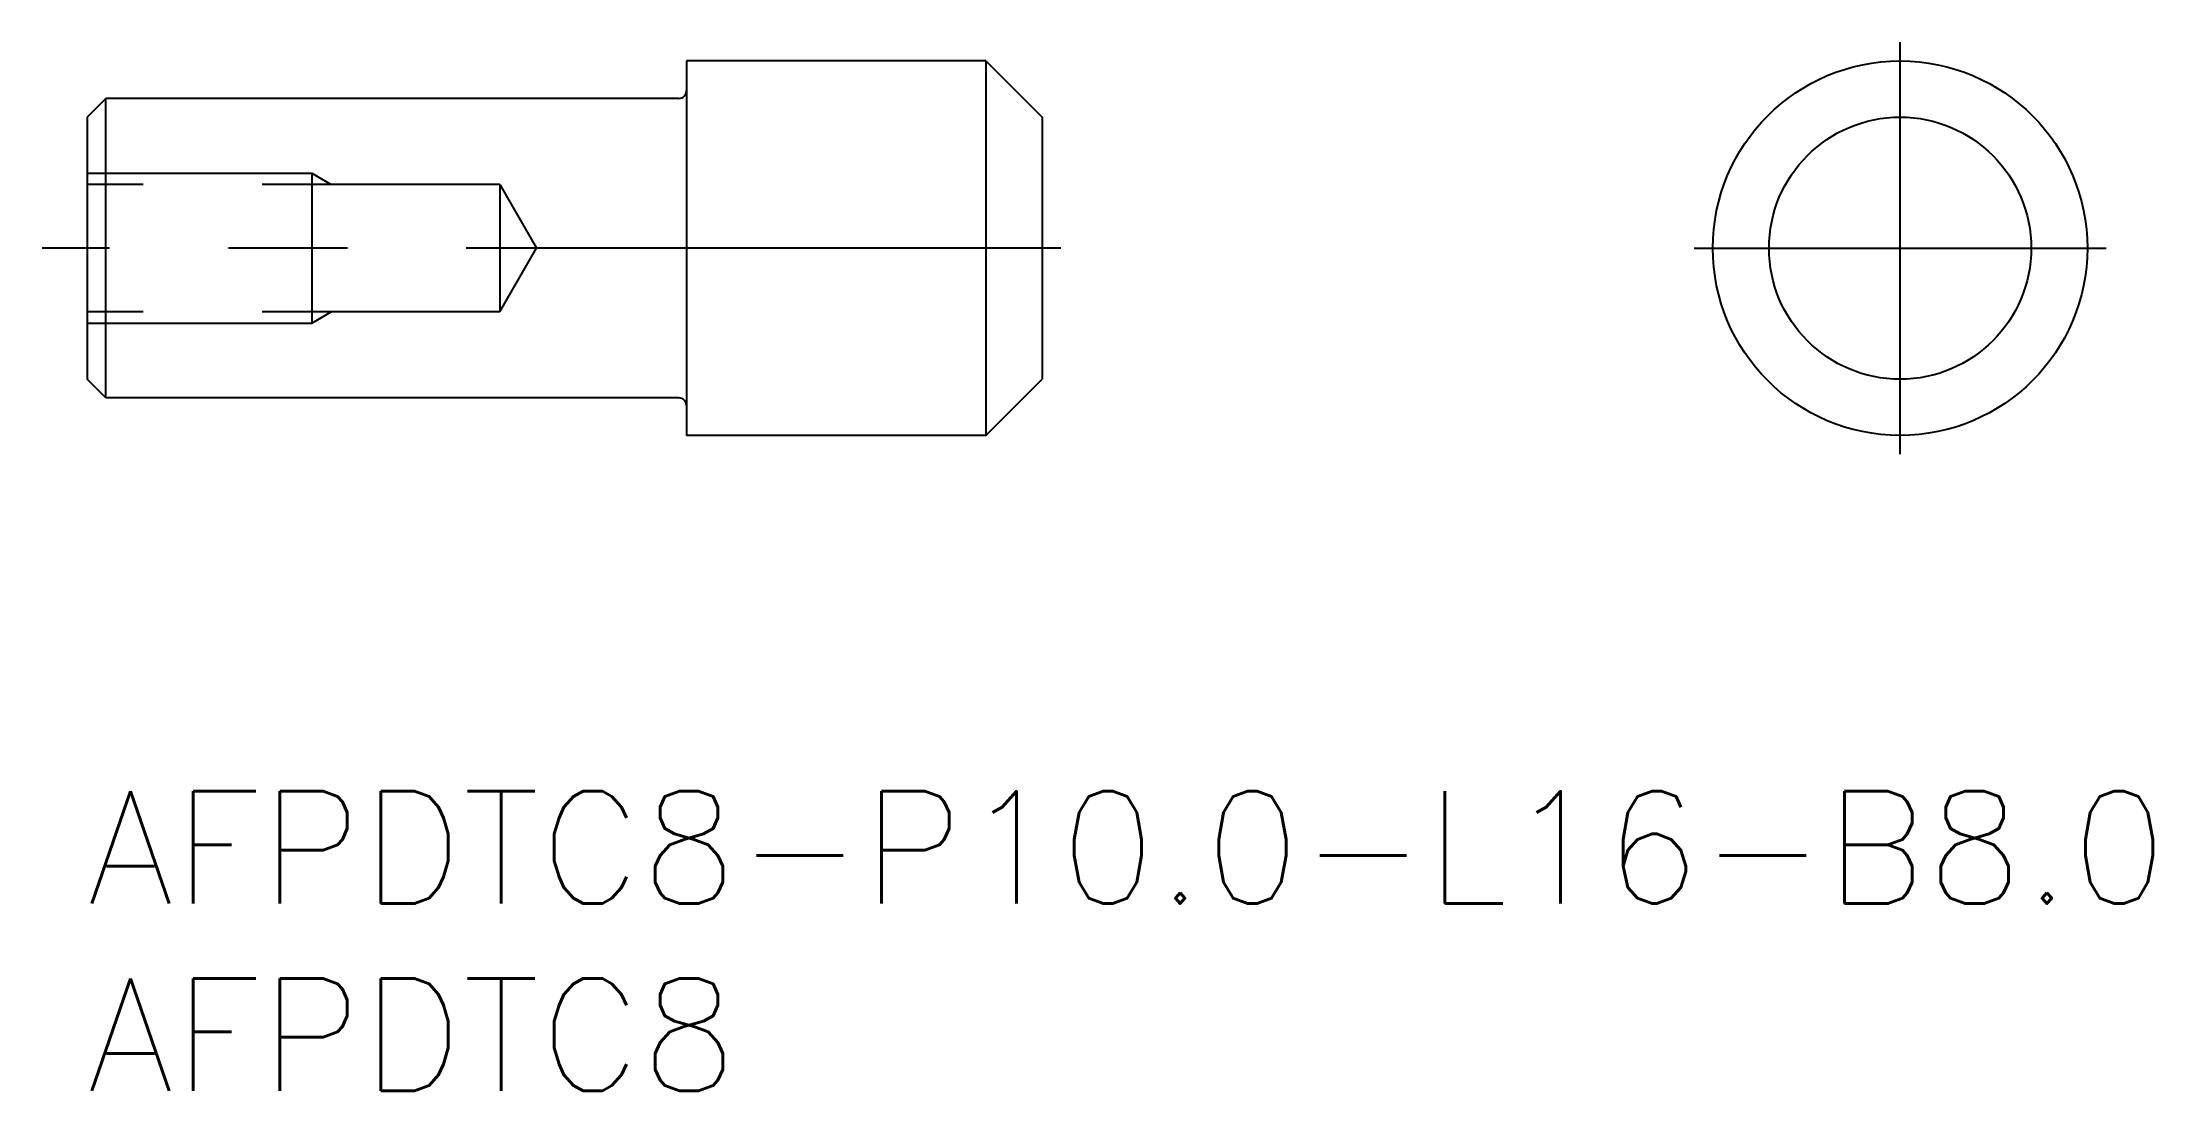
# Model space of a CAD drawing. Extents: x -1.2 to 55.2, y -8 to 20.
import ezdxf

# ---------------------------------------------------------------- set-up
doc = ezdxf.new("R2010")
doc.units = 0
doc.header["$LTSCALE"] = 0.5
doc.linetypes.add('CENTER', pattern=[50.8, 31.75, -6.35, 6.35, -6.35])
doc.linetypes.add('DASHED', pattern=[19.05, 12.7, -6.35])
for name, color, linetype in [('MSM_CENTER', 1, 'CENTER'), ('MSM_CONTINUOUS', 7, 'CONTINUOUS'), ('MSM_DASHED', 4, 'DASHED'), ('MSM_PART_NUMBER', 7, 'CONTINUOUS')]:
    doc.layers.add(name, color=color, linetype=linetype)
doc.styles.get("Standard").update_dxf_attribs({"font": 'txt.shx', "height": 1, "bigfont": 'bigfont.shx'})

# ---------------------------------------------------------------- blocks, each defined once
blk = doc.blocks.new('*U17')
at = {"layer": 'MSM_PART_NUMBER'}
blk.add_text('AFPDTC8-P10.0-L16-B8.0', height=3, dxfattribs=at).set_placement((0, -3))
blk = doc.blocks.new('*U18')
at = {"layer": 'MSM_PART_NUMBER'}
blk.add_text('AFPDTC8', height=3, dxfattribs=at).set_placement((0, -8))

msp = doc.modelspace()

# ---------------------------------------------------------------- linework, layer by layer
at = {"layer": 'MSM_CENTER'}
for p, q in [((48.41, 9), (48.41, 20)), ((26, 14.5), (-1.2, 14.5)), ((42.91, 14.5), (53.91, 14.5))]:
    msp.add_line(p, q, dxfattribs=at)
at = {"layer": 'MSM_CONTINUOUS'}
for p, q in [((24, 19.5), (16, 19.5)), ((16, 19.5), (16, 9.5)), ((24, 19.5), (25.5, 18)), ((24, 19.5), (24, 9.5)), ((0.5, 18.5), (0, 18)), ((15.8, 18.5), (0.5, 18.5)), ((0.5, 10.5), (0.5, 18.5)), ((0, 18), (0, 11)), ((25.5, 18), (25.5, 11)), ((0.5, 10.5), (0, 11)), ((24, 9.5), (25.5, 11)), ((15.8, 10.5), (0.5, 10.5)), ((24, 9.5), (16, 9.5))]:
    msp.add_line(p, q, dxfattribs=at)
for radius in [5, 3.5]:
    msp.add_circle((48.41, 14.5), radius, dxfattribs=at)
for centre, start, end in [((15.8, 18.7), 270, 0), ((15.8, 10.3), 0, 90)]:
    msp.add_arc(centre, 0.2, start, end, dxfattribs=at)
at = {"layer": 'MSM_DASHED'}
for p, q in [((0, 16.5), (6, 16.5)), ((6, 16.5), (6.52, 16.2)), ((6, 16.5), (6, 12.5)), ((11.019, 16.2), (0, 16.2)), ((11.019, 16.2), (12, 14.5)), ((11.019, 16.2), (11.019, 12.8)), ((11.019, 12.8), (12, 14.5)), ((11.019, 12.8), (0, 12.8)), ((0, 12.5), (6, 12.5)), ((6, 12.5), (6.52, 12.8))]:
    msp.add_line(p, q, dxfattribs=at)

# ---------------------------------------------------------------- block references
at = {"layer": 'MSM_CONTINUOUS'}
for name in ['*U17', '*U18']:
    msp.add_blockref(name, (0, 0), dxfattribs=at)

doc.saveas('drawing.dxf')
